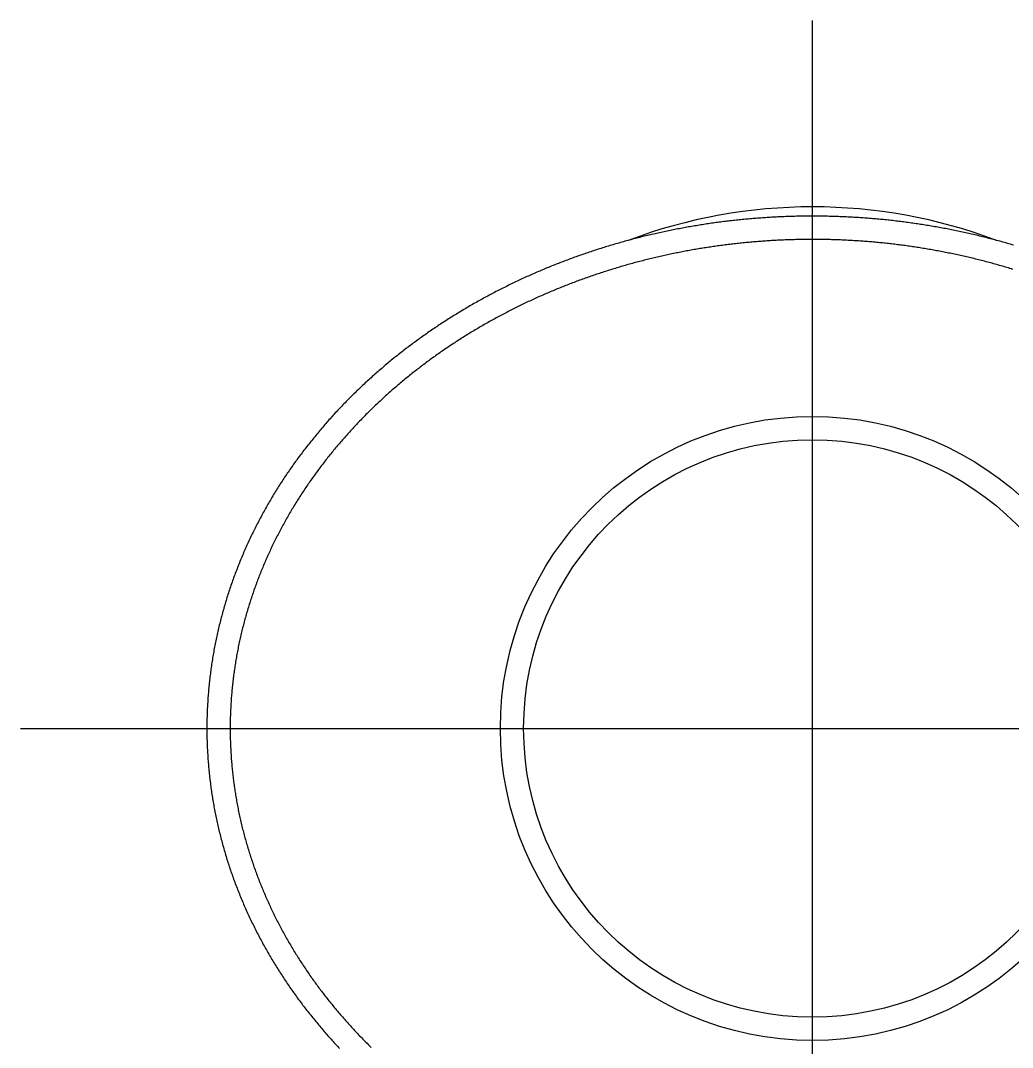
# Model space of a CAD drawing. Extents: x -7.3 to 49.9, y -18.1 to 26.5.
# Drawn here: x 32.86 to 43.51, y 15.52 to 26.55 of the extents above; entities that cross this region are included whole.
import ezdxf

# ---------------------------------------------------------------- set-up
doc = ezdxf.new("R2010")
doc.units = 0
doc.linetypes.add('CENTER', pattern=[50.8, 31.75, -6.35, 6.35, -6.35])
doc.layers.get('0').update_dxf_attribs({"linetype": 'CONTINUOUS'})
doc.layers.add('CENTER', color=1, linetype='CENTER')

msp = doc.modelspace()

# ---------------------------------------------------------------- linework, layer by layer
at = {"color": 7}
for points in [[(43.5237, 24.1378, 0), (43.5071, 24.1427, 0), (43.4905, 24.1476, 0), (43.4739, 24.1524, 0), (43.4573, 24.1572, 0), (43.4407, 24.162, 0), (43.4241, 24.1667, 0), (43.4074, 24.1714, 0), (43.3908, 24.176, 0), (43.3742, 24.1806, 0), (43.3576, 24.1851, 0), (43.341, 24.1896, 0), (43.3243, 24.1941, 0), (43.3077, 24.1985, 0), (43.2911, 24.2029, 0), (43.2745, 24.2072, 0), (43.2579, 24.2115, 0), (43.2412, 24.2158, 0), (43.2246, 24.22, 0), (43.208, 24.2242, 0), (43.1914, 24.2283, 0), (43.1747, 24.2324, 0), (43.1581, 24.2365, 0), (43.1415, 24.2405, 0), (43.1248, 24.2445, 0), (43.1082, 24.2484, 0), (43.0916, 24.2523, 0), (43.075, 24.2562, 0), (43.0583, 24.26, 0), (43.0417, 24.2637, 0), (43.0251, 24.2675, 0), (43.0084, 24.2712, 0), (42.9918, 24.2748, 0), (42.9752, 24.2784, 0), (42.9585, 24.282, 0), (42.9419, 24.2856, 0), (42.9253, 24.2891, 0), (42.9086, 24.2925, 0), (42.892, 24.2959, 0), (42.8754, 24.2993, 0), (42.8587, 24.3027, 0), (42.8421, 24.306, 0), (42.8255, 24.3092, 0), (42.8088, 24.3125, 0), (42.7922, 24.3157, 0), (42.7756, 24.3188, 0), (42.7589, 24.3219, 0), (42.7423, 24.325, 0), (42.7257, 24.328, 0), (42.709, 24.331, 0), (42.6924, 24.334, 0), (42.6758, 24.3369, 0), (42.6591, 24.3398, 0), (42.6425, 24.3427, 0), (42.6258, 24.3455, 0), (42.6092, 24.3482, 0), (42.5926, 24.351, 0), (42.5759, 24.3537, 0), (42.5593, 24.3563, 0), (42.5426, 24.3589, 0), (42.526, 24.3615, 0), (42.5093, 24.3641, 0), (42.4927, 24.3666, 0), (42.4761, 24.369, 0), (42.4594, 24.3715, 0), (42.4428, 24.3739, 0), (42.4261, 24.3762, 0), (42.4095, 24.3785, 0), (42.3928, 24.3808, 0), (42.3762, 24.383, 0), (42.3595, 24.3853, 0), (42.3429, 24.3874, 0), (42.3262, 24.3895, 0), (42.3096, 24.3916, 0), (42.293, 24.3937, 0), (42.2763, 24.3957, 0), (42.2597, 24.3977, 0), (42.243, 24.3996, 0), (42.2264, 24.4015, 0), (42.2097, 24.4034, 0), (42.1931, 24.4052, 0), (42.1764, 24.407, 0), (42.1598, 24.4088, 0), (42.1431, 24.4105, 0), (42.1265, 24.4122, 0), (42.1098, 24.4138, 0), (42.0932, 24.4154, 0), (42.0765, 24.417, 0), (42.0598, 24.4185, 0), (42.0432, 24.42, 0), (42.0265, 24.4215, 0), (42.0099, 24.4229, 0), (41.9932, 24.4243, 0), (41.9766, 24.4256, 0), (41.9599, 24.427, 0), (41.9433, 24.4282, 0), (41.9266, 24.4295, 0), (41.91, 24.4307, 0), (41.8933, 24.4318, 0), (41.8767, 24.433, 0), (41.86, 24.4341, 0), (41.8433, 24.4351, 0), (41.8267, 24.4361, 0), (41.81, 24.4371, 0), (41.7934, 24.4381, 0), (41.7767, 24.439, 0), (41.7601, 24.4399, 0), (41.7434, 24.4407, 0), (41.7267, 24.4415, 0), (41.7101, 24.4423, 0), (41.6934, 24.443, 0), (41.6768, 24.4437, 0), (41.6601, 24.4443, 0), (41.6434, 24.445, 0), (41.6268, 24.4455, 0), (41.6101, 24.4461, 0), (41.5935, 24.4466, 0), (41.5768, 24.4471, 0), (41.5601, 24.4475, 0), (41.5435, 24.4479, 0), (41.5268, 24.4483, 0), (41.5102, 24.4486, 0), (41.4935, 24.4489, 0), (41.4768, 24.4492, 0), (41.4602, 24.4494, 0), (41.4435, 24.4496, 0), (41.4268, 24.4497, 0), (41.4102, 24.4499, 0), (41.3935, 24.4499, 0), (41.3769, 24.45, 0), (41.3602, 24.45, 0), (41.3435, 24.45, 0), (41.3269, 24.4499, 0), (41.3102, 24.4498, 0), (41.2935, 24.4497, 0), (41.2769, 24.4495, 0), (41.2602, 24.4493, 0), (41.2436, 24.4491, 0), (41.2269, 24.4488, 0), (41.2102, 24.4485, 0), (41.1936, 24.4481, 0), (41.1769, 24.4477, 0), (41.1603, 24.4473, 0), (41.1436, 24.4468, 0), (41.127, 24.4463, 0), (41.1103, 24.4458, 0), (41.0937, 24.4452, 0), (41.077, 24.4446, 0), (41.0603, 24.444, 0), (41.0437, 24.4433, 0), (41.0271, 24.4426, 0), (41.0104, 24.4418, 0), (40.9938, 24.4411, 0), (40.9771, 24.4402, 0), (40.9605, 24.4394, 0), (40.9438, 24.4385, 0), (40.9272, 24.4376, 0), (40.9106, 24.4366, 0), (40.8939, 24.4356, 0), (40.8773, 24.4345, 0), (40.8607, 24.4335, 0), (40.8441, 24.4324, 0), (40.8274, 24.4312, 0), (40.8108, 24.43, 0), (40.7942, 24.4288, 0), (40.7776, 24.4276, 0), (40.761, 24.4263, 0), (40.7444, 24.4249, 0), (40.7278, 24.4236, 0), (40.7112, 24.4222, 0), (40.6946, 24.4207, 0), (40.678, 24.4193, 0), (40.6614, 24.4177, 0), (40.6448, 24.4162, 0), (40.6282, 24.4146, 0), (40.6116, 24.413, 0), (40.595, 24.4113, 0), (40.5785, 24.4097, 0), (40.5619, 24.4079, 0), (40.5453, 24.4062, 0), (40.5288, 24.4044, 0), (40.5122, 24.4025, 0), (40.4956, 24.4007, 0), (40.4791, 24.3988, 0), (40.4625, 24.3968, 0), (40.446, 24.3948, 0), (40.4295, 24.3928, 0), (40.4129, 24.3908, 0), (40.3964, 24.3887, 0), (40.3799, 24.3866, 0), (40.3634, 24.3844, 0), (40.3468, 24.3822, 0), (40.3303, 24.38, 0), (40.3138, 24.3777, 0), (40.2973, 24.3754, 0), (40.2808, 24.373, 0), (40.2643, 24.3707, 0), (40.2478, 24.3683, 0), (40.2314, 24.3658, 0), (40.2149, 24.3633, 0), (40.1984, 24.3608, 0), (40.182, 24.3582, 0), (40.1655, 24.3556, 0), (40.149, 24.353, 0), (40.1326, 24.3503, 0), (40.1162, 24.3476, 0), (40.0997, 24.3449, 0), (40.0833, 24.3421, 0), (40.0669, 24.3393, 0), (40.0505, 24.3365, 0), (40.034, 24.3336, 0), (40.0176, 24.3307, 0), (40.0012, 24.3277, 0), (39.9848, 24.3247, 0), (39.9685, 24.3217, 0), (39.9521, 24.3186, 0), (39.9357, 24.3155, 0), (39.9193, 24.3124, 0), (39.903, 24.3092, 0), (39.8866, 24.306, 0), (39.8703, 24.3027, 0), (39.854, 24.2995, 0), (39.8376, 24.2961, 0), (39.8213, 24.2928, 0), (39.805, 24.2894, 0), (39.7887, 24.286, 0), (39.7724, 24.2825, 0), (39.7561, 24.279, 0), (39.7398, 24.2755, 0), (39.7235, 24.2719, 0), (39.7072, 24.2683, 0), (39.691, 24.2646, 0), (39.6747, 24.2609, 0), (39.6585, 24.2572, 0), (39.6422, 24.2535, 0), (39.626, 24.2497, 0), (39.6098, 24.2458, 0), (39.5936, 24.242, 0), (39.5774, 24.2381, 0), (39.5612, 24.2341, 0), (39.545, 24.2302, 0), (39.5288, 24.2262, 0), (39.5126, 24.2221, 0), (39.4965, 24.218, 0), (39.4803, 24.2139, 0), (39.4642, 24.2098, 0), (39.448, 24.2056, 0), (39.4319, 24.2013, 0), (39.4158, 24.1971, 0), (39.3997, 24.1928, 0), (39.3836, 24.1884, 0), (39.3675, 24.1841, 0), (39.3514, 24.1796, 0), (39.3353, 24.1752, 0), (39.3193, 24.1707, 0), (39.3032, 24.1662, 0), (39.2872, 24.1616, 0), (39.2712, 24.157, 0), (39.2551, 24.1524, 0), (39.2391, 24.1477, 0), (39.2231, 24.143, 0), (39.2071, 24.1383, 0), (39.1911, 24.1335, 0), (39.1752, 24.1287, 0), (39.1592, 24.1238, 0), (39.1433, 24.119, 0), (39.1273, 24.114, 0), (39.1114, 24.1091, 0), (39.0955, 24.1041, 0), (39.0796, 24.099, 0), (39.0637, 24.094, 0), (39.0478, 24.0889, 0), (39.0319, 24.0837, 0), (39.016, 24.0785, 0), (39.0002, 24.0733, 0), (38.9844, 24.0681, 0), (38.9685, 24.0628, 0), (38.9527, 24.0574, 0), (38.9369, 24.0521, 0), (38.9211, 24.0467, 0), (38.9053, 24.0412, 0), (38.8896, 24.0358, 0), (38.8738, 24.0303, 0), (38.858, 24.0247, 0), (38.8423, 24.0191, 0), (38.8266, 24.0135, 0), (38.8109, 24.0078, 0), (38.7952, 24.0021, 0), (38.7795, 23.9964, 0), (38.7638, 23.9906, 0), (38.7482, 23.9848, 0), (38.7325, 23.979, 0), (38.7169, 23.9731, 0), (38.7012, 23.9672, 0), (38.6856, 23.9612, 0), (38.67, 23.9552, 0), (38.6544, 23.9492, 0), (38.6389, 23.9432, 0), (38.6233, 23.937, 0), (38.6078, 23.9309, 0), (38.5922, 23.9247, 0), (38.5767, 23.9185, 0), (38.5612, 23.9123, 0), (38.5457, 23.906, 0), (38.5302, 23.8997, 0), (38.5148, 23.8933, 0), (38.4993, 23.8869, 0), (38.4839, 23.8805, 0), (38.4684, 23.874, 0), (38.453, 23.8675, 0), (38.4376, 23.8609, 0), (38.4222, 23.8543, 0), (38.4069, 23.8477, 0), (38.3915, 23.841, 0), (38.3762, 23.8343, 0), (38.3608, 23.8276, 0), (38.3455, 23.8208, 0), (38.3302, 23.814, 0), (38.3149, 23.8072, 0), (38.2997, 23.8003, 0), (38.2844, 23.7934, 0), (38.2692, 23.7864, 0), (38.2539, 23.7794, 0), (38.2387, 23.7724, 0), (38.2235, 23.7653, 0), (38.2084, 23.7582, 0), (38.1932, 23.751, 0), (38.178, 23.7438, 0), (38.1629, 23.7366, 0), (38.1478, 23.7293, 0), (38.1327, 23.722, 0), (38.1176, 23.7147, 0), (38.1025, 23.7073, 0), (38.0875, 23.6999, 0), (38.0725, 23.6925, 0), (38.0574, 23.685, 0), (38.0424, 23.6775, 0), (38.0275, 23.6699, 0), (38.0125, 23.6623, 0), (37.9975, 23.6547, 0), (37.9826, 23.647, 0), (37.9677, 23.6393, 0), (37.9528, 23.6315, 0), (37.9379, 23.6237, 0), (37.9231, 23.6159, 0), (37.9082, 23.6081, 0), (37.8934, 23.6002, 0), (37.8786, 23.5922, 0), (37.8638, 23.5843, 0), (37.849, 23.5762, 0), (37.8343, 23.5682, 0), (37.8196, 23.5601, 0), (37.8049, 23.552, 0), (37.7902, 23.5438, 0), (37.7755, 23.5356, 0), (37.7609, 23.5274, 0), (37.7462, 23.5191, 0), (37.7316, 23.5108, 0), (37.717, 23.5025, 0), (37.7024, 23.4941, 0), (37.6879, 23.4857, 0), (37.6734, 23.4772, 0), (37.6589, 23.4687, 0), (37.6444, 23.4602, 0), (37.6299, 23.4516, 0), (37.6155, 23.443, 0), (37.601, 23.4344, 0), (37.5866, 23.4257, 0), (37.5722, 23.417, 0), (37.5579, 23.4082, 0), (37.5435, 23.3994, 0), (37.5292, 23.3906, 0), (37.5149, 23.3818, 0), (37.5006, 23.3729, 0), (37.4864, 23.3639, 0), (37.4722, 23.3549, 0), (37.458, 23.3459, 0), (37.4438, 23.3369, 0), (37.4296, 23.3278, 0), (37.4155, 23.3187, 0), (37.4014, 23.3095, 0), (37.3873, 23.3003, 0), (37.3732, 23.2911, 0), (37.3591, 23.2818, 0), (37.3451, 23.2725, 0), (37.3311, 23.2631, 0), (37.3171, 23.2538, 0), (37.3032, 23.2443, 0), (37.2893, 23.2349, 0), (37.2754, 23.2254, 0), (37.2615, 23.2159, 0), (37.2476, 23.2063, 0), (37.2338, 23.1967, 0), (37.22, 23.187, 0), (37.2062, 23.1774, 0), (37.1925, 23.1676, 0), (37.1787, 23.1579, 0), (37.165, 23.1481, 0), (37.1513, 23.1383, 0), (37.1377, 23.1284, 0), (37.1241, 23.1185, 0), (37.1105, 23.1086, 0), (37.0969, 23.0986, 0), (37.0833, 23.0886, 0), (37.0698, 23.0786, 0), (37.0563, 23.0685, 0), (37.0429, 23.0584, 0), (37.0294, 23.0482, 0), (37.016, 23.0381, 0), (37.0026, 23.0278, 0), (36.9893, 23.0176, 0), (36.9759, 23.0073, 0), (36.9626, 22.997, 0), (36.9494, 22.9866, 0), (36.9361, 22.9762, 0), (36.9229, 22.9657, 0), (36.9097, 22.9553, 0), (36.8966, 22.9448, 0), (36.8834, 22.9342, 0), (36.8703, 22.9236, 0), (36.8573, 22.913, 0), (36.8442, 22.9024, 0), (36.8312, 22.8917, 0), (36.8182, 22.881, 0), (36.8052, 22.8702, 0), (36.7923, 22.8594, 0), (36.7794, 22.8486, 0), (36.7665, 22.8377, 0), (36.7537, 22.8268, 0), (36.7409, 22.8159, 0), (36.7281, 22.8049, 0), (36.7154, 22.7939, 0), (36.7026, 22.7828, 0), (36.69, 22.7718, 0), (36.6773, 22.7606, 0), (36.6647, 22.7495, 0), (36.6521, 22.7383, 0), (36.6395, 22.7271, 0), (36.627, 22.7158, 0), (36.6145, 22.7045, 0), (36.602, 22.6932, 0), (36.5896, 22.6818, 0), (36.5772, 22.6704, 0), (36.5648, 22.659, 0), (36.5524, 22.6475, 0), (36.5401, 22.636, 0), (36.5279, 22.6245, 0), (36.5156, 22.6129, 0), (36.5034, 22.6013, 0), (36.4912, 22.5897, 0), (36.4791, 22.578, 0), (36.467, 22.5663, 0), (36.4549, 22.5545, 0), (36.4428, 22.5428, 0), (36.4308, 22.5309, 0), (36.4188, 22.5191, 0), (36.4069, 22.5072, 0), (36.395, 22.4953, 0), (36.3831, 22.4833, 0), (36.3712, 22.4713, 0), (36.3594, 22.4593, 0), (36.3477, 22.4473, 0), (36.3359, 22.4352, 0), (36.3242, 22.423, 0), (36.3125, 22.4109, 0), (36.3009, 22.3987, 0), (36.2893, 22.3864, 0), (36.2777, 22.3742, 0), (36.2662, 22.3619, 0), (36.2547, 22.3495, 0), (36.2432, 22.3372, 0), (36.2318, 22.3248, 0), (36.2204, 22.3123, 0), (36.2091, 22.2998, 0), (36.1977, 22.2873, 0), (36.1865, 22.2748, 0), (36.1752, 22.2622, 0), (36.164, 22.2496, 0), (36.1528, 22.2369, 0), (36.1417, 22.2243, 0), (36.1306, 22.2115, 0), (36.1195, 22.1988, 0), (36.1085, 22.186, 0), (36.0975, 22.1732, 0), (36.0865, 22.1603, 0), (36.0756, 22.1474, 0), (36.0647, 22.1345, 0), (36.0539, 22.1215, 0), (36.0431, 22.1085, 0), (36.0323, 22.0955, 0), (36.0216, 22.0824, 0), (36.0109, 22.0694, 0), (36.0002, 22.0562, 0), (35.9896, 22.0431, 0), (35.979, 22.0299, 0), (35.9685, 22.0166, 0), (35.958, 22.0034, 0), (35.9476, 21.9901, 0), (35.9371, 21.9767, 0), (35.9268, 21.9634, 0), (35.9164, 21.95, 0), (35.9061, 21.9365, 0), (35.8959, 21.923, 0), (35.8856, 21.9095, 0), (35.8755, 21.896, 0), (35.8653, 21.8824, 0), (35.8552, 21.8688, 0), (35.8452, 21.8552, 0), (35.8351, 21.8415, 0), (35.8252, 21.8278, 0), (35.8152, 21.8141, 0), (35.8053, 21.8003, 0), (35.7955, 21.7865, 0), (35.7857, 21.7727, 0), (35.7759, 21.7588, 0), (35.7662, 21.7449, 0), (35.7565, 21.731, 0), (35.7469, 21.717, 0), (35.7373, 21.703, 0), (35.7277, 21.689, 0), (35.7182, 21.6749, 0), (35.7087, 21.6608, 0), (35.6993, 21.6467, 0), (35.6899, 21.6325, 0), (35.6806, 21.6183, 0), (35.6713, 21.6041, 0), (35.662, 21.5898, 0), (35.6528, 21.5756, 0), (35.6436, 21.5612, 0), (35.6345, 21.5469, 0), (35.6254, 21.5325, 0), (35.6164, 21.5181, 0), (35.6074, 21.5036, 0), (35.5985, 21.4891, 0), (35.5896, 21.4746, 0), (35.5807, 21.4601, 0), (35.5719, 21.4455, 0), (35.5632, 21.4309, 0), (35.5545, 21.4162, 0), (35.5458, 21.4015, 0), (35.5372, 21.3868, 0), (35.5286, 21.3721, 0), (35.52, 21.3573, 0), (35.5116, 21.3425, 0), (35.5031, 21.3277, 0), (35.4947, 21.3128, 0), (35.4864, 21.2979, 0), (35.4781, 21.283, 0), (35.4698, 21.268, 0), (35.4616, 21.253, 0), (35.4535, 21.238, 0), (35.4454, 21.223, 0), (35.4373, 21.2079, 0), (35.4293, 21.1928, 0), (35.4214, 21.1776, 0), (35.4135, 21.1625, 0), (35.4056, 21.1473, 0), (35.3978, 21.132, 0), (35.3901, 21.1168, 0), (35.3824, 21.1015, 0), (35.3747, 21.0862, 0), (35.3671, 21.0709, 0), (35.3596, 21.0555, 0), (35.3521, 21.0401, 0), (35.3446, 21.0247, 0), (35.3372, 21.0093, 0), (35.3299, 20.9938, 0), (35.3226, 20.9783, 0), (35.3154, 20.9628, 0), (35.3082, 20.9473, 0), (35.301, 20.9317, 0), (35.294, 20.9161, 0), (35.2869, 20.9005, 0), (35.28, 20.8848, 0), (35.273, 20.8691, 0), (35.2662, 20.8535, 0), (35.2593, 20.8377, 0), (35.2526, 20.822, 0), (35.2459, 20.8062, 0), (35.2392, 20.7904, 0), (35.2326, 20.7746, 0), (35.226, 20.7588, 0), (35.2195, 20.7429, 0), (35.2131, 20.727, 0), (35.2067, 20.7111, 0), (35.2004, 20.6952, 0), (35.1941, 20.6792, 0), (35.1879, 20.6633, 0), (35.1817, 20.6473, 0), (35.1756, 20.6313, 0), (35.1696, 20.6152, 0), (35.1636, 20.5992, 0), (35.1576, 20.5831, 0), (35.1517, 20.567, 0), (35.1459, 20.5509, 0), (35.1401, 20.5347, 0), (35.1344, 20.5186, 0), (35.1287, 20.5024, 0), (35.1231, 20.4862, 0), (35.1176, 20.4699, 0), (35.1121, 20.4537, 0), (35.1066, 20.4374, 0), (35.1013, 20.4212, 0), (35.0959, 20.4049, 0), (35.0907, 20.3886, 0), (35.0855, 20.3722, 0), (35.0803, 20.3559, 0), (35.0752, 20.3395, 0), (35.0702, 20.3231, 0), (35.0652, 20.3067, 0), (35.0603, 20.2903, 0), (35.0555, 20.2738, 0), (35.0507, 20.2574, 0), (35.0459, 20.2409, 0), (35.0413, 20.2244, 0), (35.0367, 20.2079, 0), (35.0321, 20.1914, 0), (35.0276, 20.1749, 0), (35.0232, 20.1583, 0), (35.0188, 20.1418, 0), (35.0145, 20.1252, 0), (35.0102, 20.1086, 0), (35.006, 20.092, 0), (35.0019, 20.0753, 0), (34.9978, 20.0587, 0), (34.9938, 20.0421, 0), (34.9898, 20.0254, 0), (34.9859, 20.0087, 0), (34.9821, 19.992, 0), (34.9783, 19.9753, 0), (34.9746, 19.9586, 0), (34.971, 19.9419, 0), (34.9674, 19.9252, 0), (34.9638, 19.9084, 0), (34.9604, 19.8916, 0), (34.957, 19.8749, 0), (34.9536, 19.8581, 0), (34.9503, 19.8413, 0), (34.9471, 19.8245, 0), (34.9439, 19.8077, 0), (34.9408, 19.7909, 0), (34.9378, 19.774, 0), (34.9348, 19.7572, 0), (34.9319, 19.7403, 0), (34.929, 19.7235, 0), (34.9262, 19.7066, 0), (34.9235, 19.6897, 0), (34.9208, 19.6728, 0), (34.9182, 19.6559, 0), (34.9156, 19.639, 0), (34.9132, 19.6221, 0), (34.9107, 19.6052, 0), (34.9084, 19.5883, 0), (34.906, 19.5713, 0), (34.9038, 19.5544, 0), (34.9016, 19.5374, 0), (34.8995, 19.5205, 0), (34.8974, 19.5035, 0), (34.8954, 19.4865, 0), (34.8935, 19.4696, 0), (34.8916, 19.4526, 0), (34.8898, 19.4356, 0), (34.8881, 19.4186, 0), (34.8864, 19.4016, 0), (34.8847, 19.3846, 0), (34.8832, 19.3676, 0), (34.8817, 19.3506, 0), (34.8802, 19.3336, 0), (34.8789, 19.3165, 0), (34.8775, 19.2995, 0), (34.8763, 19.2825, 0), (34.8751, 19.2655, 0), (34.874, 19.2484, 0), (34.8729, 19.2314, 0), (34.8719, 19.2143, 0), (34.871, 19.1973, 0), (34.8701, 19.1803, 0), (34.8693, 19.1632, 0), (34.8685, 19.1462, 0), (34.8678, 19.1291, 0), (34.8672, 19.112, 0), (34.8666, 19.095, 0), (34.8661, 19.0779, 0), (34.8657, 19.0609, 0), (34.8653, 19.0438, 0), (34.865, 19.0268, 0), (34.8647, 19.0097, 0), (34.8646, 18.9926, 0), (34.8644, 18.9756, 0), (34.8644, 18.9585, 0), (34.8644, 18.9415, 0), (34.8644, 18.9244, 0), (34.8646, 18.9073, 0), (34.8648, 18.8903, 0), (34.865, 18.8732, 0), (34.8653, 18.8562, 0), (34.8657, 18.8391, 0), (34.8661, 18.822, 0), (34.8666, 18.805, 0), (34.8672, 18.7879, 0), (34.8678, 18.7709, 0), (34.8685, 18.7538, 0), (34.8693, 18.7368, 0), (34.8701, 18.7197, 0), (34.871, 18.7027, 0), (34.8719, 18.6856, 0), (34.8729, 18.6686, 0), (34.874, 18.6516, 0), (34.8751, 18.6345, 0), (34.8763, 18.6175, 0), (34.8776, 18.6005, 0), (34.8789, 18.5834, 0), (34.8802, 18.5664, 0), (34.8817, 18.5494, 0), (34.8832, 18.5324, 0), (34.8848, 18.5154, 0), (34.8864, 18.4984, 0), (34.8881, 18.4814, 0), (34.8898, 18.4644, 0), (34.8916, 18.4474, 0), (34.8935, 18.4304, 0), (34.8954, 18.4135, 0), (34.8974, 18.3965, 0), (34.8995, 18.3795, 0), (34.9016, 18.3626, 0), (34.9038, 18.3456, 0), (34.906, 18.3287, 0), (34.9083, 18.3117, 0), (34.9107, 18.2948, 0), (34.9131, 18.2779, 0), (34.9156, 18.261, 0), (34.9182, 18.2441, 0), (34.9208, 18.2272, 0), (34.9235, 18.2103, 0), (34.9262, 18.1934, 0), (34.929, 18.1765, 0), (34.9319, 18.1597, 0), (34.9348, 18.1428, 0), (34.9378, 18.126, 0), (34.9408, 18.1092, 0), (34.9439, 18.0923, 0), (34.9471, 18.0755, 0), (34.9503, 18.0587, 0), (34.9536, 18.0419, 0), (34.9569, 18.0251, 0), (34.9603, 18.0084, 0), (34.9638, 17.9916, 0), (34.9673, 17.9749, 0), (34.9709, 17.9581, 0), (34.9746, 17.9414, 0), (34.9783, 17.9247, 0), (34.9821, 17.908, 0), (34.9859, 17.8913, 0), (34.9898, 17.8746, 0), (34.9938, 17.8579, 0), (34.9978, 17.8413, 0), (35.0019, 17.8247, 0), (35.006, 17.808, 0), (35.0102, 17.7914, 0), (35.0145, 17.7748, 0), (35.0188, 17.7583, 0), (35.0232, 17.7417, 0), (35.0276, 17.7251, 0), (35.0321, 17.7086, 0), (35.0367, 17.6921, 0), (35.0413, 17.6756, 0), (35.046, 17.6591, 0), (35.0507, 17.6426, 0), (35.0555, 17.6262, 0), (35.0604, 17.6097, 0), (35.0653, 17.5933, 0), (35.0702, 17.5769, 0), (35.0753, 17.5605, 0), (35.0804, 17.5441, 0), (35.0855, 17.5278, 0), (35.0907, 17.5115, 0), (35.096, 17.4951, 0), (35.1013, 17.4788, 0), (35.1067, 17.4626, 0), (35.1121, 17.4463, 0), (35.1176, 17.4301, 0), (35.1231, 17.4138, 0), (35.1287, 17.3976, 0), (35.1344, 17.3814, 0), (35.1401, 17.3653, 0), (35.1459, 17.3491, 0), (35.1517, 17.333, 0), (35.1576, 17.3169, 0), (35.1636, 17.3008, 0), (35.1696, 17.2848, 0), (35.1756, 17.2687, 0), (35.1817, 17.2527, 0), (35.1879, 17.2367, 0), (35.1941, 17.2207, 0), (35.2004, 17.2048, 0), (35.2067, 17.1889, 0), (35.2131, 17.1729, 0), (35.2195, 17.1571, 0), (35.226, 17.1412, 0), (35.2326, 17.1254, 0), (35.2392, 17.1095, 0), (35.2458, 17.0937, 0), (35.2525, 17.078, 0), (35.2593, 17.0622, 0), (35.2661, 17.0465, 0), (35.273, 17.0308, 0), (35.2799, 17.0151, 0), (35.2869, 16.9995, 0), (35.2939, 16.9839, 0), (35.301, 16.9683, 0), (35.3081, 16.9527, 0), (35.3153, 16.9372, 0), (35.3226, 16.9216, 0), (35.3299, 16.9062, 0), (35.3372, 16.8907, 0), (35.3446, 16.8752, 0), (35.352, 16.8598, 0), (35.3595, 16.8444, 0), (35.3671, 16.8291, 0), (35.3747, 16.8138, 0), (35.3823, 16.7985, 0), (35.3901, 16.7832, 0), (35.3978, 16.7679, 0), (35.4056, 16.7527, 0), (35.4135, 16.7375, 0), (35.4214, 16.7224, 0), (35.4293, 16.7072, 0), (35.4373, 16.6921, 0), (35.4454, 16.6771, 0), (35.4535, 16.662, 0), (35.4616, 16.647, 0), (35.4698, 16.632, 0), (35.4781, 16.6171, 0), (35.4864, 16.6022, 0), (35.4947, 16.5873, 0), (35.5031, 16.5724, 0), (35.5115, 16.5576, 0), (35.52, 16.5428, 0), (35.5285, 16.528, 0), (35.5371, 16.5133, 0), (35.5457, 16.4986, 0), (35.5544, 16.4839, 0), (35.5631, 16.4693, 0), (35.5719, 16.4546, 0), (35.5807, 16.4401, 0), (35.5895, 16.4255, 0), (35.5984, 16.411, 0), (35.6074, 16.3965, 0), (35.6164, 16.382, 0), (35.6254, 16.3676, 0), (35.6345, 16.3532, 0), (35.6436, 16.3389, 0), (35.6528, 16.3245, 0), (35.662, 16.3102, 0), (35.6713, 16.296, 0), (35.6806, 16.2817, 0), (35.6899, 16.2675, 0), (35.6993, 16.2534, 0), (35.7087, 16.2392, 0), (35.7182, 16.2251, 0), (35.7277, 16.2111, 0), (35.7373, 16.197, 0), (35.7469, 16.183, 0), (35.7565, 16.169, 0), (35.7662, 16.1551, 0), (35.7759, 16.1412, 0), (35.7857, 16.1273, 0), (35.7955, 16.1135, 0), (35.8054, 16.0997, 0), (35.8153, 16.0859, 0), (35.8252, 16.0721, 0), (35.8352, 16.0584, 0), (35.8452, 16.0447, 0), (35.8553, 16.0311, 0), (35.8654, 16.0175, 0), (35.8755, 16.0039, 0), (35.8857, 15.9904, 0), (35.8959, 15.9769, 0), (35.9062, 15.9634, 0), (35.9165, 15.95, 0), (35.9268, 15.9366, 0), (35.9372, 15.9232, 0), (35.9476, 15.9098, 0), (35.9581, 15.8965, 0), (35.9686, 15.8833, 0), (35.9791, 15.87, 0), (35.9897, 15.8568, 0), (36.0003, 15.8437, 0), (36.011, 15.8306, 0), (36.0217, 15.8175, 0), (36.0324, 15.8044, 0), (36.0431, 15.7914, 0), (36.0539, 15.7784, 0), (36.0648, 15.7654, 0), (36.0757, 15.7525, 0), (36.0866, 15.7396, 0), (36.0975, 15.7268, 0), (36.1085, 15.714, 0), (36.1195, 15.7012, 0), (36.1306, 15.6884, 0), (36.1417, 15.6757, 0), (36.1528, 15.663, 0), (36.164, 15.6504, 0), (36.1752, 15.6378, 0), (36.1865, 15.6252, 0), (36.1977, 15.6127, 0), (36.2091, 15.6002, 0), (36.2204, 15.5877, 0), (36.2318, 15.5752, 0), (36.2432, 15.5628, 0), (36.2547, 15.5505, 0), (36.2662, 15.5381, 0), (36.2777, 15.5258, 0), (36.2893, 15.5136, 0)], [(43.5165, 23.8787, 0), (43.5004, 23.8836, 0), (43.4844, 23.8885, 0), (43.4684, 23.8934, 0), (43.4523, 23.8982, 0), (43.4363, 23.9029, 0), (43.4202, 23.9076, 0), (43.4042, 23.9123, 0), (43.3881, 23.917, 0), (43.3721, 23.9216, 0), (43.356, 23.9261, 0), (43.34, 23.9306, 0), (43.3239, 23.9351, 0), (43.3079, 23.9395, 0), (43.2918, 23.9439, 0), (43.2758, 23.9483, 0), (43.2597, 23.9526, 0), (43.2437, 23.9569, 0), (43.2276, 23.9611, 0), (43.2115, 23.9653, 0), (43.1955, 23.9694, 0), (43.1794, 23.9736, 0), (43.1634, 23.9776, 0), (43.1473, 23.9817, 0), (43.1312, 23.9857, 0), (43.1152, 23.9896, 0), (43.0991, 23.9935, 0), (43.083, 23.9974, 0), (43.0669, 24.0013, 0), (43.0509, 24.0051, 0), (43.0348, 24.0088, 0), (43.0187, 24.0126, 0), (43.0027, 24.0162, 0), (42.9866, 24.0199, 0), (42.9705, 24.0235, 0), (42.9544, 24.0271, 0), (42.9384, 24.0306, 0), (42.9223, 24.0341, 0), (42.9062, 24.0376, 0), (42.8901, 24.041, 0), (42.8741, 24.0444, 0), (42.858, 24.0477, 0), (42.8419, 24.051, 0), (42.8258, 24.0543, 0), (42.8097, 24.0575, 0), (42.7937, 24.0607, 0), (42.7776, 24.0639, 0), (42.7615, 24.067, 0), (42.7454, 24.0701, 0), (42.7293, 24.0731, 0), (42.7133, 24.0761, 0), (42.6972, 24.0791, 0), (42.6811, 24.0821, 0), (42.665, 24.085, 0), (42.6489, 24.0878, 0), (42.6328, 24.0906, 0), (42.6167, 24.0934, 0), (42.6006, 24.0962, 0), (42.5846, 24.0989, 0), (42.5685, 24.1016, 0), (42.5524, 24.1042, 0), (42.5363, 24.1068, 0), (42.5202, 24.1094, 0), (42.5041, 24.1119, 0), (42.488, 24.1144, 0), (42.4719, 24.1169, 0), (42.4558, 24.1193, 0), (42.4397, 24.1217, 0), (42.4236, 24.124, 0), (42.4075, 24.1263, 0), (42.3914, 24.1286, 0), (42.3753, 24.1309, 0), (42.3592, 24.1331, 0), (42.3431, 24.1352, 0), (42.327, 24.1374, 0), (42.3109, 24.1395, 0), (42.2948, 24.1415, 0), (42.2787, 24.1435, 0), (42.2626, 24.1455, 0), (42.2465, 24.1475, 0), (42.2304, 24.1494, 0), (42.2143, 24.1513, 0), (42.1982, 24.1531, 0), (42.1821, 24.1549, 0), (42.166, 24.1567, 0), (42.1499, 24.1584, 0), (42.1338, 24.1601, 0), (42.1177, 24.1618, 0), (42.1016, 24.1634, 0), (42.0855, 24.165, 0), (42.0694, 24.1666, 0), (42.0533, 24.1681, 0), (42.0372, 24.1696, 0), (42.0211, 24.171, 0), (42.005, 24.1724, 0), (41.9889, 24.1738, 0), (41.9727, 24.1751, 0), (41.9566, 24.1764, 0), (41.9405, 24.1777, 0), (41.9244, 24.1789, 0), (41.9083, 24.1801, 0), (41.8922, 24.1813, 0), (41.8761, 24.1824, 0), (41.86, 24.1835, 0), (41.8439, 24.1846, 0), (41.8277, 24.1856, 0), (41.8116, 24.1866, 0), (41.7955, 24.1875, 0), (41.7794, 24.1885, 0), (41.7633, 24.1893, 0), (41.7472, 24.1902, 0), (41.7311, 24.191, 0), (41.7149, 24.1918, 0), (41.6988, 24.1925, 0), (41.6827, 24.1932, 0), (41.6666, 24.1939, 0), (41.6505, 24.1945, 0), (41.6344, 24.1951, 0), (41.6182, 24.1957, 0), (41.6021, 24.1962, 0), (41.586, 24.1967, 0), (41.5699, 24.1972, 0), (41.5538, 24.1976, 0), (41.5376, 24.198, 0), (41.5215, 24.1983, 0), (41.5054, 24.1987, 0), (41.4893, 24.199, 0), (41.4732, 24.1992, 0), (41.4571, 24.1994, 0), (41.4409, 24.1996, 0), (41.4248, 24.1998, 0), (41.4087, 24.1999, 0), (41.3926, 24.1999, 0), (41.3764, 24.2, 0), (41.3603, 24.2, 0), (41.3442, 24.2, 0), (41.3281, 24.1999, 0), (41.312, 24.1998, 0), (41.2958, 24.1997, 0), (41.2797, 24.1995, 0), (41.2636, 24.1993, 0), (41.2475, 24.1991, 0), (41.2314, 24.1988, 0), (41.2153, 24.1985, 0), (41.1991, 24.1982, 0), (41.183, 24.1978, 0), (41.1669, 24.1974, 0), (41.1508, 24.1969, 0), (41.1347, 24.1965, 0), (41.1186, 24.1959, 0), (41.1025, 24.1954, 0), (41.0864, 24.1948, 0), (41.0702, 24.1942, 0), (41.0541, 24.1935, 0), (41.038, 24.1928, 0), (41.0219, 24.1921, 0), (41.0058, 24.1913, 0), (40.9897, 24.1906, 0), (40.9736, 24.1897, 0), (40.9575, 24.1889, 0), (40.9414, 24.188, 0), (40.9254, 24.187, 0), (40.9093, 24.1861, 0), (40.8932, 24.185, 0), (40.8771, 24.184, 0), (40.861, 24.1829, 0), (40.8449, 24.1818, 0), (40.8289, 24.1807, 0), (40.8128, 24.1795, 0), (40.7967, 24.1783, 0), (40.7806, 24.177, 0), (40.7646, 24.1757, 0), (40.7485, 24.1744, 0), (40.7325, 24.1731, 0), (40.7164, 24.1717, 0), (40.7003, 24.1703, 0), (40.6843, 24.1688, 0), (40.6682, 24.1673, 0), (40.6522, 24.1658, 0), (40.6362, 24.1642, 0), (40.6201, 24.1626, 0), (40.6041, 24.161, 0), (40.5881, 24.1593, 0), (40.572, 24.1576, 0), (40.556, 24.1559, 0), (40.54, 24.1541, 0), (40.524, 24.1523, 0), (40.508, 24.1504, 0), (40.492, 24.1486, 0), (40.476, 24.1466, 0), (40.46, 24.1447, 0), (40.444, 24.1427, 0), (40.428, 24.1407, 0), (40.412, 24.1386, 0), (40.396, 24.1365, 0), (40.3801, 24.1344, 0), (40.3641, 24.1323, 0), (40.3481, 24.1301, 0), (40.3322, 24.1278, 0), (40.3162, 24.1256, 0), (40.3003, 24.1233, 0), (40.2843, 24.1209, 0), (40.2684, 24.1186, 0), (40.2525, 24.1162, 0), (40.2365, 24.1137, 0), (40.2206, 24.1112, 0), (40.2047, 24.1087, 0), (40.1888, 24.1062, 0), (40.1729, 24.1036, 0), (40.157, 24.101, 0), (40.1411, 24.0983, 0), (40.1252, 24.0957, 0), (40.1093, 24.0929, 0), (40.0935, 24.0902, 0), (40.0776, 24.0874, 0), (40.0617, 24.0846, 0), (40.0459, 24.0817, 0), (40.03, 24.0788, 0), (40.0142, 24.0759, 0), (39.9984, 24.0729, 0), (39.9825, 24.0699, 0), (39.9667, 24.0669, 0), (39.9509, 24.0638, 0), (39.9351, 24.0607, 0), (39.9193, 24.0576, 0), (39.9035, 24.0544, 0), (39.8877, 24.0512, 0), (39.8719, 24.048, 0), (39.8562, 24.0447, 0), (39.8404, 24.0414, 0), (39.8246, 24.038, 0), (39.8089, 24.0346, 0), (39.7931, 24.0312, 0), (39.7774, 24.0278, 0), (39.7617, 24.0243, 0), (39.746, 24.0207, 0), (39.7302, 24.0172, 0), (39.7145, 24.0136, 0), (39.6989, 24.01, 0), (39.6832, 24.0063, 0), (39.6675, 24.0026, 0), (39.6518, 23.9989, 0), (39.6362, 23.9951, 0), (39.6205, 23.9913, 0), (39.6049, 23.9874, 0), (39.5892, 23.9836, 0), (39.5736, 23.9797, 0), (39.558, 23.9757, 0), (39.5424, 23.9717, 0), (39.5268, 23.9677, 0), (39.5112, 23.9637, 0), (39.4956, 23.9596, 0), (39.48, 23.9555, 0), (39.4645, 23.9513, 0), (39.4489, 23.9471, 0), (39.4334, 23.9429, 0), (39.4178, 23.9386, 0), (39.4023, 23.9343, 0), (39.3868, 23.93, 0), (39.3713, 23.9256, 0), (39.3558, 23.9212, 0), (39.3403, 23.9168, 0), (39.3248, 23.9123, 0), (39.3094, 23.9078, 0), (39.2939, 23.9033, 0), (39.2785, 23.8987, 0), (39.263, 23.8941, 0), (39.2476, 23.8894, 0), (39.2322, 23.8847, 0), (39.2168, 23.88, 0), (39.2014, 23.8753, 0), (39.186, 23.8705, 0), (39.1706, 23.8656, 0), (39.1553, 23.8608, 0), (39.1399, 23.8559, 0), (39.1246, 23.8509, 0), (39.1092, 23.846, 0), (39.0939, 23.841, 0), (39.0786, 23.8359, 0), (39.0633, 23.8309, 0), (39.048, 23.8258, 0), (39.0328, 23.8206, 0), (39.0175, 23.8154, 0), (39.0023, 23.8102, 0), (38.987, 23.805, 0), (38.9718, 23.7997, 0), (38.9566, 23.7944, 0), (38.9414, 23.789, 0), (38.9262, 23.7836, 0), (38.911, 23.7782, 0), (38.8959, 23.7727, 0), (38.8807, 23.7672, 0), (38.8656, 23.7617, 0), (38.8504, 23.7561, 0), (38.8353, 23.7505, 0), (38.8202, 23.7449, 0), (38.8051, 23.7392, 0), (38.7901, 23.7335, 0), (38.775, 23.7278, 0), (38.7599, 23.722, 0), (38.7449, 23.7162, 0), (38.7299, 23.7103, 0), (38.7149, 23.7044, 0), (38.6999, 23.6985, 0), (38.6849, 23.6925, 0), (38.6699, 23.6865, 0), (38.6549, 23.6805, 0), (38.64, 23.6744, 0), (38.6251, 23.6683, 0), (38.6101, 23.6622, 0), (38.5952, 23.656, 0), (38.5803, 23.6498, 0), (38.5655, 23.6436, 0), (38.5506, 23.6373, 0), (38.5357, 23.631, 0), (38.5209, 23.6246, 0), (38.5061, 23.6182, 0), (38.4913, 23.6118, 0), (38.4765, 23.6053, 0), (38.4617, 23.5988, 0), (38.4469, 23.5923, 0), (38.4322, 23.5857, 0), (38.4174, 23.5791, 0), (38.4027, 23.5725, 0), (38.388, 23.5658, 0), (38.3733, 23.5591, 0), (38.3586, 23.5524, 0), (38.344, 23.5456, 0), (38.3293, 23.5388, 0), (38.3147, 23.5319, 0), (38.3001, 23.525, 0), (38.2855, 23.5181, 0), (38.2709, 23.5111, 0), (38.2563, 23.5041, 0), (38.2418, 23.4971, 0), (38.2272, 23.49, 0), (38.2127, 23.4829, 0), (38.1982, 23.4758, 0), (38.1837, 23.4686, 0), (38.1692, 23.4614, 0), (38.1548, 23.4541, 0), (38.1404, 23.4468, 0), (38.1259, 23.4395, 0), (38.1115, 23.4322, 0), (38.0972, 23.4248, 0), (38.0828, 23.4173, 0), (38.0684, 23.4099, 0), (38.0541, 23.4024, 0), (38.0398, 23.3948, 0), (38.0255, 23.3873, 0), (38.0112, 23.3797, 0), (37.997, 23.372, 0), (37.9827, 23.3643, 0), (37.9685, 23.3566, 0), (37.9543, 23.3489, 0), (37.9401, 23.3411, 0), (37.926, 23.3333, 0), (37.9118, 23.3254, 0), (37.8977, 23.3175, 0), (37.8836, 23.3096, 0), (37.8695, 23.3017, 0), (37.8555, 23.2937, 0), (37.8414, 23.2856, 0), (37.8274, 23.2776, 0), (37.8134, 23.2695, 0), (37.7994, 23.2613, 0), (37.7854, 23.2531, 0), (37.7715, 23.2449, 0), (37.7576, 23.2367, 0), (37.7437, 23.2284, 0), (37.7298, 23.2201, 0), (37.7159, 23.2117, 0), (37.7021, 23.2034, 0), (37.6883, 23.1949, 0), (37.6745, 23.1865, 0), (37.6607, 23.178, 0), (37.647, 23.1695, 0), (37.6332, 23.1609, 0), (37.6195, 23.1523, 0), (37.6058, 23.1437, 0), (37.5922, 23.135, 0), (37.5785, 23.1263, 0), (37.5649, 23.1176, 0), (37.5513, 23.1088, 0), (37.5377, 23.1, 0), (37.5242, 23.0911, 0), (37.5106, 23.0822, 0), (37.4971, 23.0733, 0), (37.4837, 23.0644, 0), (37.4702, 23.0554, 0), (37.4568, 23.0464, 0), (37.4434, 23.0373, 0), (37.43, 23.0282, 0), (37.4166, 23.0191, 0), (37.4033, 23.0099, 0), (37.3899, 23.0008, 0), (37.3767, 22.9915, 0), (37.3634, 22.9823, 0), (37.3502, 22.973, 0), (37.3369, 22.9636, 0), (37.3237, 22.9543, 0), (37.3106, 22.9449, 0), (37.2974, 22.9354, 0), (37.2843, 22.926, 0), (37.2712, 22.9164, 0), (37.2582, 22.9069, 0), (37.2451, 22.8973, 0), (37.2321, 22.8877, 0), (37.2192, 22.8781, 0), (37.2062, 22.8684, 0), (37.1933, 22.8587, 0), (37.1804, 22.8489, 0), (37.1675, 22.8392, 0), (37.1546, 22.8294, 0), (37.1418, 22.8195, 0), (37.129, 22.8096, 0), (37.1163, 22.7997, 0), (37.1035, 22.7898, 0), (37.0908, 22.7798, 0), (37.0781, 22.7698, 0), (37.0655, 22.7597, 0), (37.0528, 22.7496, 0), (37.0402, 22.7395, 0), (37.0277, 22.7293, 0), (37.0151, 22.7192, 0), (37.0026, 22.7089, 0), (36.9901, 22.6987, 0), (36.9776, 22.6884, 0), (36.9652, 22.6781, 0), (36.9528, 22.6677, 0), (36.9404, 22.6573, 0), (36.9281, 22.6469, 0), (36.9158, 22.6365, 0), (36.9035, 22.626, 0), (36.8913, 22.6154, 0), (36.879, 22.6049, 0), (36.8668, 22.5943, 0), (36.8547, 22.5837, 0), (36.8425, 22.573, 0), (36.8304, 22.5623, 0), (36.8184, 22.5516, 0), (36.8063, 22.5409, 0), (36.7943, 22.5301, 0), (36.7823, 22.5192, 0), (36.7704, 22.5084, 0), (36.7584, 22.4975, 0), (36.7466, 22.4866, 0), (36.7347, 22.4756, 0), (36.7229, 22.4646, 0), (36.7111, 22.4536, 0), (36.6993, 22.4426, 0), (36.6876, 22.4315, 0), (36.6759, 22.4204, 0), (36.6642, 22.4092, 0), (36.6526, 22.398, 0), (36.641, 22.3868, 0), (36.6294, 22.3756, 0), (36.6179, 22.3643, 0), (36.6064, 22.353, 0), (36.5949, 22.3416, 0), (36.5835, 22.3302, 0), (36.5721, 22.3188, 0), (36.5607, 22.3074, 0), (36.5494, 22.2959, 0), (36.538, 22.2844, 0), (36.5268, 22.2729, 0), (36.5155, 22.2613, 0), (36.5043, 22.2497, 0), (36.4932, 22.238, 0), (36.482, 22.2264, 0), (36.4709, 22.2147, 0), (36.4599, 22.2029, 0), (36.4488, 22.1912, 0), (36.4378, 22.1794, 0), (36.4269, 22.1675, 0), (36.4159, 22.1557, 0), (36.405, 22.1438, 0), (36.3942, 22.1318, 0), (36.3834, 22.1199, 0), (36.3726, 22.1079, 0), (36.3618, 22.0958, 0), (36.3511, 22.0838, 0), (36.3404, 22.0717, 0), (36.3298, 22.0596, 0), (36.3192, 22.0474, 0), (36.3086, 22.0352, 0), (36.298, 22.023, 0), (36.2875, 22.0107, 0), (36.2771, 21.9984, 0), (36.2666, 21.9861, 0), (36.2562, 21.9738, 0), (36.2459, 21.9614, 0), (36.2355, 21.949, 0), (36.2253, 21.9365, 0), (36.215, 21.9241, 0), (36.2048, 21.9116, 0), (36.1946, 21.899, 0), (36.1845, 21.8864, 0), (36.1744, 21.8738, 0), (36.1643, 21.8612, 0), (36.1543, 21.8485, 0), (36.1443, 21.8358, 0), (36.1344, 21.8231, 0), (36.1245, 21.8103, 0), (36.1146, 21.7975, 0), (36.1048, 21.7847, 0), (36.095, 21.7719, 0), (36.0852, 21.759, 0), (36.0755, 21.7461, 0), (36.0658, 21.7331, 0), (36.0562, 21.7201, 0), (36.0466, 21.7071, 0), (36.037, 21.6941, 0), (36.0275, 21.681, 0), (36.018, 21.6679, 0), (36.0086, 21.6548, 0), (35.9992, 21.6416, 0), (35.9898, 21.6284, 0), (35.9805, 21.6152, 0), (35.9713, 21.6019, 0), (35.962, 21.5886, 0), (35.9528, 21.5753, 0), (35.9437, 21.562, 0), (35.9346, 21.5486, 0), (35.9255, 21.5352, 0), (35.9165, 21.5218, 0), (35.9075, 21.5083, 0), (35.8985, 21.4948, 0), (35.8896, 21.4813, 0), (35.8808, 21.4677, 0), (35.872, 21.4541, 0), (35.8632, 21.4405, 0), (35.8545, 21.4268, 0), (35.8458, 21.4132, 0), (35.8371, 21.3995, 0), (35.8285, 21.3857, 0), (35.8199, 21.3719, 0), (35.8114, 21.3581, 0), (35.803, 21.3443, 0), (35.7945, 21.3305, 0), (35.7861, 21.3166, 0), (35.7778, 21.3027, 0), (35.7695, 21.2887, 0), (35.7612, 21.2747, 0), (35.753, 21.2607, 0), (35.7449, 21.2467, 0), (35.7367, 21.2326, 0), (35.7287, 21.2185, 0), (35.7206, 21.2044, 0), (35.7127, 21.1903, 0), (35.7047, 21.1761, 0), (35.6968, 21.1619, 0), (35.689, 21.1477, 0), (35.6812, 21.1334, 0), (35.6734, 21.1191, 0), (35.6657, 21.1048, 0), (35.658, 21.0904, 0), (35.6504, 21.0761, 0), (35.6429, 21.0617, 0), (35.6354, 21.0473, 0), (35.6279, 21.0328, 0), (35.6205, 21.0183, 0), (35.6131, 21.0038, 0), (35.6058, 20.9893, 0), (35.5985, 20.9747, 0), (35.5913, 20.9602, 0), (35.5841, 20.9456, 0), (35.577, 20.9309, 0), (35.5699, 20.9163, 0), (35.5629, 20.9016, 0), (35.5559, 20.8869, 0), (35.549, 20.8722, 0), (35.5421, 20.8574, 0), (35.5352, 20.8427, 0), (35.5285, 20.8279, 0), (35.5217, 20.8131, 0), (35.5151, 20.7982, 0), (35.5084, 20.7833, 0), (35.5018, 20.7685, 0), (35.4953, 20.7536, 0), (35.4888, 20.7386, 0), (35.4824, 20.7237, 0), (35.476, 20.7087, 0), (35.4697, 20.6937, 0), (35.4634, 20.6787, 0), (35.4572, 20.6636, 0), (35.4511, 20.6486, 0), (35.4449, 20.6335, 0), (35.4389, 20.6184, 0), (35.4329, 20.6033, 0), (35.4269, 20.5881, 0), (35.421, 20.573, 0), (35.4151, 20.5578, 0), (35.4093, 20.5426, 0), (35.4036, 20.5274, 0), (35.3979, 20.5121, 0), (35.3923, 20.4969, 0), (35.3867, 20.4816, 0), (35.3811, 20.4663, 0), (35.3757, 20.451, 0), (35.3702, 20.4356, 0), (35.3649, 20.4203, 0), (35.3595, 20.4049, 0), (35.3543, 20.3895, 0), (35.3491, 20.3741, 0), (35.3439, 20.3587, 0), (35.3388, 20.3432, 0), (35.3338, 20.3278, 0), (35.3288, 20.3123, 0), (35.3238, 20.2968, 0), (35.319, 20.2813, 0), (35.3141, 20.2658, 0), (35.3094, 20.2502, 0), (35.3046, 20.2347, 0), (35.3, 20.2191, 0), (35.2954, 20.2035, 0), (35.2908, 20.1879, 0), (35.2863, 20.1723, 0), (35.2819, 20.1567, 0), (35.2775, 20.141, 0), (35.2732, 20.1254, 0), (35.269, 20.1097, 0), (35.2648, 20.094, 0), (35.2606, 20.0783, 0), (35.2565, 20.0626, 0), (35.2525, 20.0469, 0), (35.2485, 20.0311, 0), (35.2446, 20.0154, 0), (35.2407, 19.9996, 0), (35.2369, 19.9838, 0), (35.2332, 19.9681, 0), (35.2295, 19.9523, 0), (35.2258, 19.9365, 0), (35.2223, 19.9206, 0), (35.2188, 19.9048, 0), (35.2153, 19.889, 0), (35.2119, 19.8731, 0), (35.2085, 19.8572, 0), (35.2053, 19.8414, 0), (35.202, 19.8255, 0), (35.1989, 19.8096, 0), (35.1957, 19.7937, 0), (35.1927, 19.7778, 0), (35.1897, 19.7618, 0), (35.1868, 19.7459, 0), (35.1839, 19.73, 0), (35.181, 19.714, 0), (35.1783, 19.698, 0), (35.1756, 19.6821, 0), (35.1729, 19.6661, 0), (35.1703, 19.6501, 0), (35.1678, 19.6341, 0), (35.1653, 19.6181, 0), (35.1629, 19.6021, 0), (35.1605, 19.5861, 0), (35.1582, 19.5701, 0), (35.156, 19.5541, 0), (35.1538, 19.538, 0), (35.1517, 19.522, 0), (35.1496, 19.5059, 0), (35.1476, 19.4899, 0), (35.1457, 19.4738, 0), (35.1438, 19.4578, 0), (35.1419, 19.4417, 0), (35.1402, 19.4256, 0), (35.1384, 19.4095, 0), (35.1368, 19.3935, 0), (35.1352, 19.3774, 0), (35.1336, 19.3613, 0), (35.1322, 19.3452, 0), (35.1307, 19.3291, 0), (35.1294, 19.313, 0), (35.1281, 19.2969, 0), (35.1268, 19.2808, 0), (35.1256, 19.2646, 0), (35.1245, 19.2485, 0), (35.1234, 19.2324, 0), (35.1224, 19.2163, 0), (35.1215, 19.2001, 0), (35.1206, 19.184, 0), (35.1198, 19.1679, 0), (35.119, 19.1518, 0), (35.1183, 19.1356, 0), (35.1176, 19.1195, 0), (35.117, 19.1033, 0), (35.1165, 19.0872, 0), (35.116, 19.0711, 0), (35.1156, 19.0549, 0), (35.1153, 19.0388, 0), (35.115, 19.0226, 0), (35.1147, 19.0065, 0), (35.1145, 18.9904, 0), (35.1144, 18.9742, 0), (35.1144, 18.9581, 0), (35.1144, 18.9419, 0), (35.1144, 18.9258, 0), (35.1146, 18.9096, 0), (35.1147, 18.8935, 0), (35.115, 18.8773, 0), (35.1153, 18.8612, 0), (35.1156, 18.8451, 0), (35.116, 18.8289, 0), (35.1165, 18.8128, 0), (35.1171, 18.7966, 0), (35.1176, 18.7805, 0), (35.1183, 18.7644, 0), (35.119, 18.7482, 0), (35.1198, 18.7321, 0), (35.1206, 18.716, 0), (35.1215, 18.6998, 0), (35.1225, 18.6837, 0), (35.1235, 18.6676, 0), (35.1245, 18.6515, 0), (35.1257, 18.6353, 0), (35.1268, 18.6192, 0), (35.1281, 18.6031, 0), (35.1294, 18.587, 0), (35.1308, 18.5709, 0), (35.1322, 18.5548, 0), (35.1337, 18.5387, 0), (35.1352, 18.5226, 0), (35.1368, 18.5065, 0), (35.1384, 18.4904, 0), (35.1402, 18.4744, 0), (35.1419, 18.4583, 0), (35.1438, 18.4422, 0), (35.1457, 18.4262, 0), (35.1476, 18.4101, 0), (35.1496, 18.394, 0), (35.1517, 18.378, 0), (35.1538, 18.362, 0), (35.156, 18.3459, 0), (35.1582, 18.3299, 0), (35.1605, 18.3139, 0), (35.1629, 18.2979, 0), (35.1653, 18.2819, 0), (35.1678, 18.2659, 0), (35.1703, 18.2499, 0), (35.1729, 18.2339, 0), (35.1755, 18.2179, 0), (35.1782, 18.202, 0), (35.181, 18.186, 0), (35.1838, 18.1701, 0), (35.1867, 18.1541, 0), (35.1897, 18.1382, 0), (35.1927, 18.1223, 0), (35.1957, 18.1063, 0), (35.1988, 18.0904, 0), (35.202, 18.0745, 0), (35.2052, 18.0587, 0), (35.2085, 18.0428, 0), (35.2119, 18.0269, 0), (35.2153, 18.0111, 0), (35.2187, 17.9952, 0), (35.2222, 17.9794, 0), (35.2258, 17.9636, 0), (35.2295, 17.9478, 0), (35.2332, 17.9319, 0), (35.2369, 17.9162, 0), (35.2407, 17.9004, 0), (35.2446, 17.8846, 0), (35.2485, 17.8689, 0), (35.2525, 17.8531, 0), (35.2565, 17.8374, 0), (35.2606, 17.8217, 0), (35.2648, 17.806, 0), (35.269, 17.7903, 0), (35.2732, 17.7746, 0), (35.2776, 17.759, 0), (35.2819, 17.7433, 0), (35.2864, 17.7277, 0), (35.2909, 17.7121, 0), (35.2954, 17.6965, 0), (35.3, 17.6809, 0), (35.3047, 17.6653, 0), (35.3094, 17.6498, 0), (35.3142, 17.6342, 0), (35.319, 17.6187, 0), (35.3239, 17.6032, 0), (35.3288, 17.5877, 0), (35.3338, 17.5722, 0), (35.3388, 17.5568, 0), (35.3439, 17.5413, 0), (35.3491, 17.5259, 0), (35.3543, 17.5105, 0), (35.3596, 17.4951, 0), (35.3649, 17.4797, 0), (35.3702, 17.4644, 0), (35.3757, 17.449, 0), (35.3811, 17.4337, 0), (35.3867, 17.4184, 0), (35.3923, 17.4031, 0), (35.3979, 17.3879, 0), (35.4036, 17.3726, 0), (35.4093, 17.3574, 0), (35.4151, 17.3422, 0), (35.421, 17.327, 0), (35.4269, 17.3119, 0), (35.4329, 17.2967, 0), (35.4389, 17.2816, 0), (35.4449, 17.2665, 0), (35.451, 17.2514, 0), (35.4572, 17.2363, 0), (35.4634, 17.2213, 0), (35.4697, 17.2063, 0), (35.476, 17.1913, 0), (35.4824, 17.1763, 0), (35.4888, 17.1613, 0), (35.4953, 17.1464, 0), (35.5018, 17.1315, 0), (35.5084, 17.1166, 0), (35.515, 17.1018, 0), (35.5217, 17.0869, 0), (35.5284, 17.0721, 0), (35.5352, 17.0573, 0), (35.542, 17.0425, 0), (35.5489, 17.0278, 0), (35.5558, 17.0131, 0), (35.5628, 16.9984, 0), (35.5699, 16.9837, 0), (35.5769, 16.969, 0), (35.5841, 16.9544, 0), (35.5912, 16.9398, 0), (35.5985, 16.9252, 0), (35.6057, 16.9107, 0), (35.6131, 16.8962, 0), (35.6204, 16.8817, 0), (35.6279, 16.8672, 0), (35.6353, 16.8527, 0), (35.6429, 16.8383, 0), (35.6504, 16.8239, 0), (35.658, 16.8096, 0), (35.6657, 16.7952, 0), (35.6734, 16.7809, 0), (35.6812, 16.7666, 0), (35.689, 16.7524, 0), (35.6968, 16.7382, 0), (35.7047, 16.724, 0), (35.7126, 16.7098, 0), (35.7206, 16.6956, 0), (35.7286, 16.6815, 0), (35.7367, 16.6674, 0), (35.7448, 16.6534, 0), (35.753, 16.6394, 0), (35.7612, 16.6254, 0), (35.7695, 16.6114, 0), (35.7778, 16.5974, 0), (35.7861, 16.5835, 0), (35.7945, 16.5696, 0), (35.8029, 16.5558, 0), (35.8114, 16.542, 0), (35.8199, 16.5282, 0), (35.8285, 16.5144, 0), (35.8371, 16.5006, 0), (35.8457, 16.4869, 0), (35.8544, 16.4732, 0), (35.8632, 16.4596, 0), (35.8719, 16.446, 0), (35.8808, 16.4324, 0), (35.8896, 16.4188, 0), (35.8985, 16.4053, 0), (35.9075, 16.3918, 0), (35.9165, 16.3783, 0), (35.9255, 16.3649, 0), (35.9346, 16.3514, 0), (35.9437, 16.3381, 0), (35.9528, 16.3247, 0), (35.962, 16.3114, 0), (35.9713, 16.2981, 0), (35.9806, 16.2848, 0), (35.9899, 16.2716, 0), (35.9992, 16.2584, 0), (36.0086, 16.2452, 0), (36.0181, 16.2321, 0), (36.0276, 16.219, 0), (36.0371, 16.2059, 0), (36.0466, 16.1928, 0), (36.0562, 16.1798, 0), (36.0659, 16.1668, 0), (36.0756, 16.1539, 0), (36.0853, 16.141, 0), (36.095, 16.1281, 0), (36.1048, 16.1152, 0), (36.1147, 16.1024, 0), (36.1245, 16.0896, 0), (36.1344, 16.0768, 0), (36.1444, 16.0641, 0), (36.1544, 16.0514, 0), (36.1644, 16.0387, 0), (36.1745, 16.0261, 0), (36.1846, 16.0135, 0), (36.1947, 16.0009, 0), (36.2049, 15.9884, 0), (36.2151, 15.9759, 0), (36.2253, 15.9634, 0), (36.2356, 15.9509, 0), (36.2459, 15.9385, 0), (36.2563, 15.9262, 0), (36.2667, 15.9138, 0), (36.2771, 15.9015, 0), (36.2876, 15.8892, 0), (36.2981, 15.877, 0), (36.3086, 15.8648, 0), (36.3192, 15.8526, 0), (36.3298, 15.8404, 0), (36.3404, 15.8283, 0), (36.3511, 15.8162, 0), (36.3618, 15.8041, 0), (36.3726, 15.7921, 0), (36.3834, 15.7801, 0), (36.3942, 15.7682, 0), (36.4051, 15.7562, 0), (36.4159, 15.7443, 0), (36.4269, 15.7325, 0), (36.4378, 15.7206, 0), (36.4488, 15.7088, 0), (36.4599, 15.6971, 0), (36.4709, 15.6853, 0), (36.482, 15.6736, 0), (36.4932, 15.662, 0), (36.5043, 15.6503, 0), (36.5155, 15.6387, 0), (36.5268, 15.6271, 0), (36.5381, 15.6156, 0), (36.5494, 15.6041, 0), (36.5607, 15.5926, 0), (36.5721, 15.5812, 0), (36.5835, 15.5698, 0), (36.5949, 15.5584, 0), (36.6064, 15.547, 0), (36.6179, 15.5357, 0), (36.6294, 15.5244, 0)]]:
    msp.add_polyline3d(points, dxfattribs=at)
at = {"color": 7, "linetype": 'CONTINUOUS'}
for radius in [3.35, 3.1]:
    msp.add_circle((41.3644, 18.95), radius, dxfattribs=at)
msp.add_arc((41.3644, 18.95), 5.6, 69.32801, 110.67199, dxfattribs=at)
at = {"layer": 'CENTER', "color": 1, "linetype": 'CENTER'}
for p, q in [((41.3643, -2), (41.3644, 26.55)), ((32.8644, 18.95), (49.8644, 18.95))]:
    msp.add_line(p, q, dxfattribs=at)

doc.saveas('drawing.dxf')
